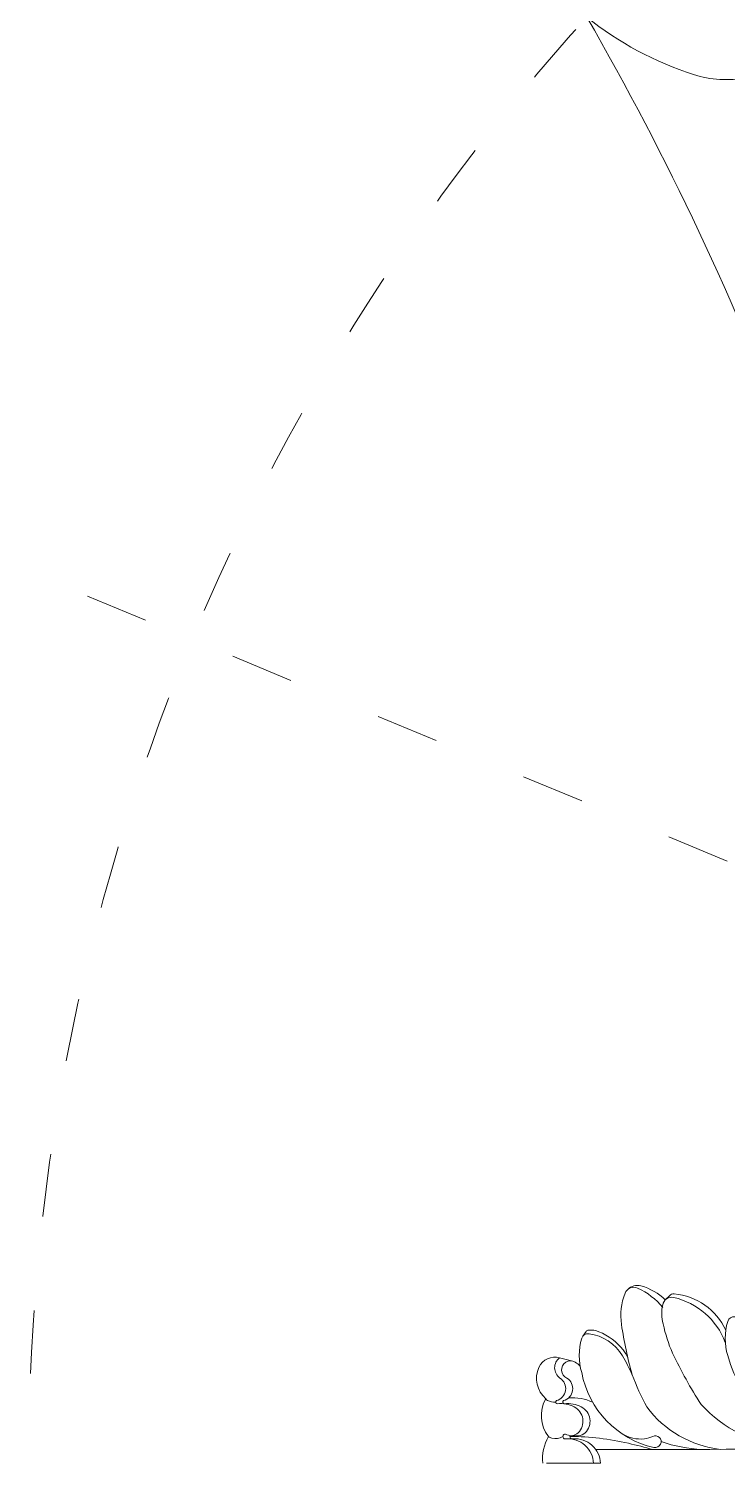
# Model space of a CAD drawing. Header units: millimetres. Extents: x 542654 to 551203, y 315718 to 321804.
# Drawn here: x 544873.4 to 545006.5, y 317997.4 to 318270.8 of the extents above; entities that cross this region are included whole.
import ezdxf

# ---------------------------------------------------------------- set-up
doc = ezdxf.new("R2010")
doc.units = ezdxf.units.MM
doc.linetypes.add('ACAD_ISO03W100', pattern=[30, 12, -18])
doc.layers.add('cad-block.com', color=250, linetype='Continuous')

msp = doc.modelspace()

# ---------------------------------------------------------------- linework, layer by layer
at = {"layer": 'cad-block.com', "color": 18, "lineweight": 15, "true_color": 0x000000}
for points in [[(544979.75, 318273.04, 0.091821), (545000.1, 318262.11, 0.126958), (545010.19, 318261.53, 7.755909)], [(544988.41, 318014.21, -0.031779), (544986.36, 318023.85, -0.130738), (544987.04, 318029.82, -0.427656), (544989.41, 318030.79, -0.120528), (544994.23, 318027.06, -0.120528)], [(544987.55, 318030.54, -0.266317), (544990.07, 318031.2, -0.128186), (544994.71, 318028.55, -3.392852)], [(544996.08, 318018.39, 0.067216), (544996.08, 318018.39, -0.045938), (544994.3, 318023.95, -0.12291), (544994.22, 318027.6, -0.43648), (544996.31, 318029.01, -0.249318), (545006.15, 318020.44, -0.168128)], [(544994.71, 318028.55), (544995.49, 318029.33, -0.215345), (544996.41, 318029.68, -0.264602), (545006.24, 318022.78, 41148.719541)], [(545026.1, 318000.6, -0.299057), (545006.61, 318017.91, -0.148504), (545006.61, 318024.44, -0.369673), (545008, 318025.33, -0.227087), (545014.37, 318021.09, -0.031874), (545016.25, 318017.43)], [(545026.1, 318000.6, -0.299057), (545006.61, 318017.91, -0.148504), (545006.61, 318024.44, -0.369673), (545008, 318025.33, -0.227087), (545014.37, 318021.09, -0.031874), (545016.25, 318017.43)], [(544992.52, 318000.38, -0.2965), (544978.78, 318014.68, -0.148504), (544978.78, 318021.22, -0.369673), (544980.17, 318022.1, -0.227087), (544986.54, 318017.87, -0.031874), (544988.41, 318014.21)], [(544978.98, 318021.62), (544979.6, 318022.52, -0.231904), (544980.12, 318022.8, -0.111123), (544982.04, 318022.48, -0.128926), (544986.66, 318019.01, -0.064699), (544987.57, 318017.5, 0.833227)], [(545017.71, 318000.18, -0.17254), (545001.55, 318008.6, -0.032558), (544996.08, 318018.39, -1.877874)], [(544971.94, 318009.71, -0.336885), (544970.61, 318015.68, -0.369624), (544974.57, 318017.5, 0.09503)], [(544974.57, 318017.5, 0.506611), (544974.61, 318013.64, -0.650784), (544973.98, 318009.34, -0.030699)], [(544977.52, 318016.66, 1.076436), (544975.96, 318013.64, -0.650784), (544975.32, 318009.34, -0.030699)], [(544977.52, 318016.66, -0.08628), (544978.48, 318015.9, -0.096741)], [(545005.16, 318000.05, -0.205468), (544991.17, 318008.13, -0.033562), (544988.39, 318014.28, 0.115313), (544988.39, 318014.28, -1.802822)], [(544972.43, 318002.49), (544972.43, 318002.49, -0.304164), (544971.94, 318009.71, -1.721289)], [(544973.8, 318009.06, -0.116425), (544972.26, 318009.36, -0.214751), (544971.94, 318009.71, -1.361399)], [(544976.3, 318009.88, -0.126961), (544980.88, 318009.03, -0.586337)], [(544975.75, 318002.05, -1.646885), (544975.95, 318002.83, 0.30867), (544978.08, 318003.2, 0.514069), (544977.35, 318008.15, 0.145405), (544974.14, 318008.75, -0.845239), (544973.98, 318009.34, -0.471594)], [(544978.16, 318002.66, 0.185281), (544979.43, 318003.2, 0.514069), (544978.69, 318008.15, 0.145405), (544975.49, 318008.75, -0.845239), (544975.32, 318009.34)], [(544972.43, 318002.49, 0.150854), (544971.35, 317997.39, -3.307885)], [(544975.19, 318002.48, -0.186151), (544973.08, 318002.21, -0.094737), (544972.43, 318002.49, -15.762935)], [(544981.03, 317997.39, 0.424273), (544975.75, 318002.05, 2.119662)], [(544977.09, 318002.05, -0.607063), (544976.57, 318002.67, -0.607063)], [(544976.53, 318002.5, -0.055477), (544987.7, 318001.2, -0.013752), (544992.33, 318000.01, 1.957294)], [(544982.37, 317997.39, 0.424273), (544977.09, 318002.05, 2.119662)], [(545080.96, 318002.19, -0.013831), (544981.45, 318000.04)], [(544986.51, 318002.99, 0.161765), (544990.72, 318002.06, 0.093267), (544992.32, 318002.53, -0.728492), (544993.79, 318001.06, -0.314769), (544992.52, 318000.38, -32.564591)], [(544993.91, 318001.52, 0.069343), (545001.72, 318000.03, 1.99707)]]:
    msp.add_lwpolyline(points, format="xyb", dxfattribs=at)
at = {"layer": 'cad-block.com', "color": 18, "linetype": 'ACAD_ISO03W100', "lineweight": 15, "true_color": 0x000000}
msp.add_lwpolyline([(545283.65, 317997.39), (544881.61, 318163.92)], dxfattribs=at)
at = {"layer": 'cad-block.com', "color": 18, "lineweight": 15, "true_color": 0x000000}
for points in [[(544974.57, 318017.5), (544977.06, 318016.86)], [(544977.13, 318002.05), (544976.14, 318002.07)], [(544978.16, 318002.66), (544976.75, 318002.66), (544976.75, 318002.66)], [(544972.09, 317997.39), (544982.33, 317997.39)]]:
    msp.add_lwpolyline(points, dxfattribs=at)
at = {"layer": 'cad-block.com', "color": 18, "linetype": 'ACAD_ISO03W100', "lineweight": 15, "true_color": 0x000000}
msp.add_arc((545283.65, 317997.39), 410.29, 0, 180, dxfattribs=at)
at = {"layer": 'cad-block.com', "color": 18, "lineweight": 15, "true_color": 0x000000}
msp.add_arc((544502.3, 317997.39), 551.31, 10.8473, 30, dxfattribs=at)

doc.saveas('drawing.dxf')
